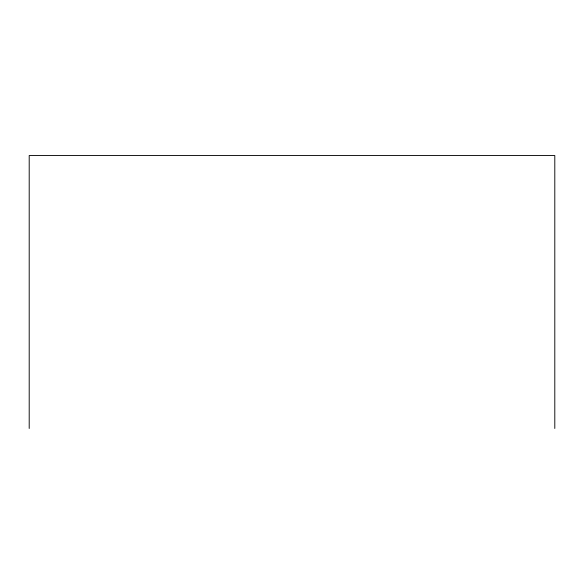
<?xml version="1.0" encoding="UTF-8"?>
<svg xmlns="http://www.w3.org/2000/svg" width="584" height="584" viewBox="0 0 584 584"><rect width="100%" height="100%" fill="white"/><g stroke="black" fill="none" stroke-linecap="round" stroke-linejoin="round"><path stroke-width="0.88" d="M554.8 428.466L554.8 155.534L29.2 155.534L29.2 428.466"/></g></svg>
